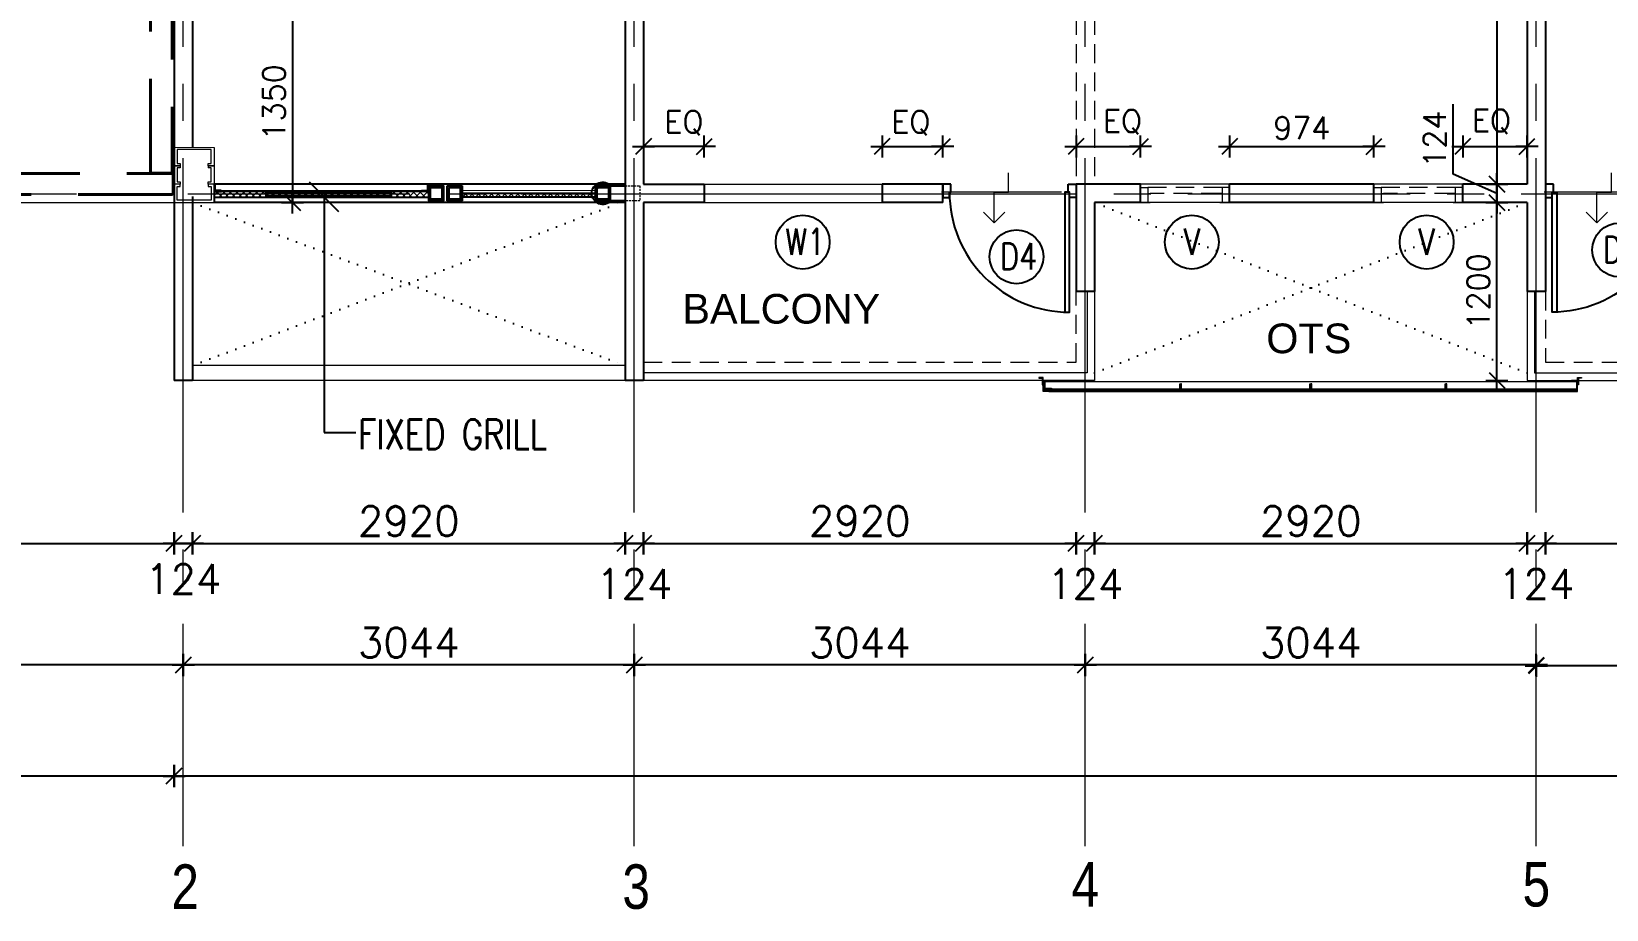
# Model space of a CAD drawing. Header units: inches. Extents: x -234845 to -176446, y -524542 to -442800.
# Drawn here: x -224215 to -213584, y -489251 to -483330 of the extents above; entities that cross this region are included whole.
import ezdxf
from ezdxf.enums import TextEntityAlignment as Align

# ---------------------------------------------------------------- set-up
doc = ezdxf.new("R2010")
doc.units = ezdxf.units.IN
doc.header["$MEASUREMENT"] = 0
doc.header["$PDMODE"] = 34
doc.header["$PDSIZE"] = -10
for name, pattern in [('CENTER2', [1.125, 0.75, -0.125, 0.125, -0.125]), ('DASHED', [19.05, 12.7, -6.35]), ('DOT2', [0.125, 0, -0.125]), ('HIDDEN', [0.375, 0.25, -0.125])]:
    doc.linetypes.add(name, pattern=pattern)
for name, color, linetype in [('2', 5, 'Continuous'), ('4', 4, 'Continuous'), ('ADOOR', 14, 'Continuous'), ('arrow', 23, 'Continuous'), ('COLUMN', 6, 'Continuous'), ('Dim dotted', 30, 'Continuous'), ('Dimension', 10, 'Continuous'), ('DOOR', 34, 'Continuous'), ('Fixed Grill', 187, 'Continuous'), ('GA', 4, 'Continuous'), ('GFRG PANELS', 4, 'Continuous'), ('GRID-TAGS', 31, 'Continuous'), ('light', 2, 'Continuous'), ('MISC', 2, 'Continuous'), ('rail', 11, 'Continuous'), ('steel column', 6, 'Continuous'), ('STEPS', 161, 'Continuous'), ('win tag', 144, 'Continuous')]:
    doc.layers.add(name, color=color, linetype=linetype)
for name, color, linetype, lineweight in [('DIM', 20, 'Continuous', 25), ('GNL', 9, 'Continuous', 9), ('Grid', 254, 'Continuous', 15), ('LS SCHEME', 1, 'Continuous', 30), ('TEXT', 32, 'Continuous', 18), ('win', 14, 'Continuous', 13)]:
    doc.layers.add(name, color=color, linetype=linetype, lineweight=lineweight)
doc.styles.add('ARIAL', font='arial.ttf')
doc.styles.add('RMTXT', font='romans.shx')
doc.styles.get("Standard").update_dxf_attribs({"font": 'arial.ttf'})
doc.styles.add('style1', font='romans.shx', dxfattribs={"width": 0.8})
doc.dimstyles.new('ELEV-DIM', dxfattribs={"dimtxt": 150, "dimasz": 1, "dimexe": 100, "dimexo": 150, "dimgap": 50, "dimtad": 1, "dimdec": 0, "dimzin": 0, "dimdsep": 46, "dimtxsty": 'RMTXT', "dimblk": 'ARH4', "dimcen": 0.09375, "dimdle": 100, "dimse1": 1, "dimse2": 1, "dimclrd": 256, "dimclre": 256, "dimclrt": 151, "dimadec": 0, "dimazin": 0, "dimtfac": 50, "dimtdec": 0, "dimtofl": 0, "dimtmove": 2, "dimatfit": 3, "dimldrblk": 'OBLIQUE', "dimfxl": 1, "dimtolj": 1, "dimtzin": 0, "dimlwd": -1, "dimlwe": -1, "dimarcsym": 0})
pattern_1 = [(45, (-19539.5675, 24951.4726), (-4.4194174, 4.4194174), [])]

# ---------------------------------------------------------------- blocks, each defined once
blk = doc.blocks.new('D1000')
at = {"layer": 'DOOR'}
for points in [[(0, 940), (0, 1000), (100, 1000), (100, 950), (60, 950), (60, 940)], [(0, 60), (0, 0), (100, 0), (100, 50), (60, 50), (60, 60)]]:
    blk.add_lwpolyline(points, close=True, dxfattribs=at)
blk.add_lwpolyline([(60, 950, -0.414214), (960, 50), (60, 50), (60, 85), (959, 85)], format="xyb", dxfattribs=at)
blk = doc.blocks.new('W')
at = {"layer": 'win'}
for p, q in [((600, 124), (-600, 124)), ((600, 59), (-600, 59)), ((600, 0), (-600, 0))]:
    blk.add_line(p, q, dxfattribs=at)
blk = doc.blocks.new('ARH4')
for p, q in [((0, -75), (0, 75)), ((-53.033, -53.033), (53.033, 53.033)), ((75, 0), (-75, 0))]:
    blk.add_line(p, q)
blk = doc.blocks.new('*D583')
at = {"layer": 'DEFPOINTS', "color": 0, "transparency": 16777216}
for p in [(-183410, -485733), (-223252, -488267), (-223252, -488351)]:
    blk.add_point(p, dxfattribs=at)
at = {"layer": 'Dimension', "transparency": 16777216}
blk.add_line((-183411, -488351), (-223251, -488351), dxfattribs=at)
at = {"layer": 'Dimension', "transparency": 16777216, "rotation": 180}
blk.add_blockref('ARH4', (-223252, -488351), dxfattribs=at)
at = {"layer": 'Dimension', "transparency": 16777216}
blk.add_blockref('ARH4', (-183410, -488351), dxfattribs=at)
at = {"layer": 'Dimension', "color": 151, "lineweight": 0, "transparency": 16777216, "insert": (-203331, -488201), "char_height": 200, "attachment_point": 5, "style": 'RMTXT'}
blk.add_mtext('\\A1;39842', dxfattribs=at)
blk = doc.blocks.new('_Oblique')
at = {"color": 0, "linetype": 'ByBlock', "lineweight": -2}
blk.add_line((-0.5, -0.5), (0.5, 0.5), dxfattribs=at)
blk = doc.blocks.new('*D594')
at = {"layer": 'DEFPOINTS', "color": 0, "transparency": 16777216}
for p in [(-211014, -484865), (-214058, -485878), (-214058, -487608)]:
    blk.add_point(p, dxfattribs=at)
at = {"layer": 'Dimension', "transparency": 16777216}
blk.add_line((-211015, -487608), (-214057, -487608), dxfattribs=at)
at = {"layer": 'Dimension', "transparency": 16777216, "rotation": 180}
blk.add_blockref('ARH4', (-214058, -487608), dxfattribs=at)
at = {"layer": 'Dimension', "transparency": 16777216}
blk.add_blockref('ARH4', (-211014, -487608), dxfattribs=at)
at = {"layer": 'Dimension', "color": 151, "lineweight": 0, "transparency": 16777216, "insert": (-212536, -487458), "char_height": 200, "attachment_point": 5, "style": 'RMTXT'}
blk.add_mtext('\\A1;3044', dxfattribs=at)
blk = doc.blocks.new('*D595')
at = {"layer": 'DEFPOINTS', "color": 0, "transparency": 16777216}
for p in [(-217102, -484749), (-214058, -484865), (-217102, -487602)]:
    blk.add_point(p, dxfattribs=at)
at = {"layer": 'Dimension', "transparency": 16777216}
blk.add_line((-214059, -487602), (-217101, -487602), dxfattribs=at)
at = {"layer": 'Dimension', "transparency": 16777216, "rotation": 180}
blk.add_blockref('ARH4', (-217102, -487602), dxfattribs=at)
at = {"layer": 'Dimension', "transparency": 16777216}
blk.add_blockref('ARH4', (-214058, -487602), dxfattribs=at)
at = {"layer": 'Dimension', "color": 151, "lineweight": 0, "transparency": 16777216, "insert": (-215580, -487452), "char_height": 200, "attachment_point": 5, "style": 'RMTXT'}
blk.add_mtext('\\A1;3044', dxfattribs=at)
blk = doc.blocks.new('*D596')
at = {"layer": 'DEFPOINTS', "color": 0, "transparency": 16777216}
for p in [(-217102, -484749), (-220146, -485756), (-220146, -487602)]:
    blk.add_point(p, dxfattribs=at)
at = {"layer": 'Dimension', "transparency": 16777216}
blk.add_line((-217103, -487602), (-220145, -487602), dxfattribs=at)
at = {"layer": 'Dimension', "transparency": 16777216, "rotation": 180}
blk.add_blockref('ARH4', (-220146, -487602), dxfattribs=at)
at = {"layer": 'Dimension', "transparency": 16777216}
blk.add_blockref('ARH4', (-217102, -487602), dxfattribs=at)
at = {"layer": 'Dimension', "color": 151, "lineweight": 0, "transparency": 16777216, "insert": (-218624, -487452), "char_height": 200, "attachment_point": 5, "style": 'RMTXT'}
blk.add_mtext('\\A1;3044', dxfattribs=at)
blk = doc.blocks.new('*D597')
at = {"layer": 'DEFPOINTS', "color": 0, "transparency": 16777216}
for p in [(-220146, -485756), (-223190, -486065), (-223190, -487602)]:
    blk.add_point(p, dxfattribs=at)
at = {"layer": 'Dimension', "transparency": 16777216}
blk.add_line((-220147, -487602), (-223189, -487602), dxfattribs=at)
at = {"layer": 'Dimension', "transparency": 16777216, "rotation": 180}
blk.add_blockref('ARH4', (-223190, -487602), dxfattribs=at)
at = {"layer": 'Dimension', "transparency": 16777216}
blk.add_blockref('ARH4', (-220146, -487602), dxfattribs=at)
at = {"layer": 'Dimension', "color": 151, "lineweight": 0, "transparency": 16777216, "insert": (-221668, -487452), "char_height": 200, "attachment_point": 5, "style": 'RMTXT'}
blk.add_mtext('\\A1;3044', dxfattribs=at)
blk = doc.blocks.new('A$C22EE04D7')
at = {"layer": 'ADOOR', "linetype": 'Continuous', "lineweight": 0, "ltscale": 10}
blk.add_line((600, 8), (4193, 8), dxfattribs=at)
blk.add_lwpolyline([(650, 58), (600, 58), (600, 8), (606, 8), (606, 52), (650, 52), (650, 58)], dxfattribs=at)
at = {"layer": 'Dimension', "color": 2, "lineweight": 0}
for points in [[(587, 30), (593, 30), (593, -20), (565, -20), (565, -14), (587, -14), (587, 30)], [(633, 75), (593, 75), (593, 0), (633, 0), (633, 7), (600, 7), (600, 68), (633, 68), (633, 75)], [(1516, 24), (1522, 24), (1522, 74), (1494, 74), (1494, 68), (1516, 68), (1516, 24)], [(1528, 24), (1522, 24), (1522, 74), (1550, 74), (1550, 68), (1528, 68), (1528, 24)], [(2394, 24), (2400, 24), (2400, 74), (2372, 74), (2372, 68), (2394, 68), (2394, 24)], [(2406, 24), (2400, 24), (2400, 74), (2428, 74), (2428, 68), (2406, 68), (2406, 24)], [(3306, 24), (3312, 24), (3312, 74), (3284, 74), (3284, 68), (3306, 68), (3306, 24)], [(3318, 24), (3312, 24), (3312, 74), (3340, 74), (3340, 68), (3318, 68), (3318, 24)], [(4160, 75), (4200, 75), (4200, 0), (4160, 0), (4160, 7), (4193, 7), (4193, 68), (4160, 68), (4160, 75)], [(4206, 30), (4200, 30), (4200, -20), (4228, -20), (4228, -14), (4206, -14), (4206, 30)]]:
    blk.add_lwpolyline(points, dxfattribs=at)
at = {"layer": 'Dimension', "lineweight": 0}
for points in [[(600, 58), (1516, 58), (1516, 68), (600, 68)], [(1528, 58), (2394, 58), (2394, 68), (1528, 68)], [(2406, 58), (3306, 58), (3306, 68), (2406, 68)], [(3318, 58), (4193, 58), (4193, 68), (3318, 68)]]:
    blk.add_lwpolyline(points, close=True, dxfattribs=at)
at = {"layer": 'MISC', "color": 8, "lineweight": 0}
blk.add_line((633, 75), (4162, 75), dxfattribs=at)
blk = doc.blocks.new('*D876')
at = {"layer": 'DEFPOINTS', "color": 0, "transparency": 16777216}
for p in [(-229486, -485683, 2), (-223252, -485683), (-223252, -486782)]:
    blk.add_point(p, dxfattribs=at)
at = {"layer": 'Dimension', "transparency": 16777216}
blk.add_line((-229485, -486782), (-223253, -486782), dxfattribs=at)
at = {"layer": 'Dimension', "transparency": 16777216, "rotation": 180}
blk.add_blockref('ARH4', (-229486, -486782), dxfattribs=at)
at = {"layer": 'Dimension', "transparency": 16777216}
blk.add_blockref('ARH4', (-223252, -486782), dxfattribs=at)
at = {"layer": 'Dimension', "color": 151, "lineweight": 0, "transparency": 16777216, "insert": (-226369, -486632), "char_height": 200, "attachment_point": 5, "style": 'RMTXT'}
blk.add_mtext('\\A1;6234', dxfattribs=at)
blk = doc.blocks.new('*D877')
at = {"layer": 'DEFPOINTS', "color": 0, "transparency": 16777216}
for p in [(-223252, -485670), (-223128, -485683), (-223128, -486782)]:
    blk.add_point(p, dxfattribs=at)
at = {"layer": 'Dimension', "transparency": 16777216}
blk.add_line((-223251, -486782), (-223129, -486782), dxfattribs=at)
at = {"layer": 'Dimension', "transparency": 16777216, "rotation": 180}
blk.add_blockref('ARH4', (-223252, -486782), dxfattribs=at)
at = {"layer": 'Dimension', "transparency": 16777216}
blk.add_blockref('ARH4', (-223128, -486782), dxfattribs=at)
at = {"layer": 'Dimension', "color": 151, "lineweight": 0, "transparency": 16777216, "insert": (-223190, -487023), "char_height": 200, "attachment_point": 5, "style": 'RMTXT'}
blk.add_mtext('\\A1;124', dxfattribs=at)
blk = doc.blocks.new('*D654')
at = {"layer": 'DEFPOINTS', "color": 0, "transparency": 16777216}
for p in [(-220208, -484471), (-220084, -484483), (-220084, -486782)]:
    blk.add_point(p, dxfattribs=at)
at = {"layer": 'Dimension', "transparency": 16777216}
blk.add_line((-220207, -486782), (-220085, -486782), dxfattribs=at)
at = {"layer": 'Dimension', "transparency": 16777216, "rotation": 180}
blk.add_blockref('ARH4', (-220208, -486782), dxfattribs=at)
at = {"layer": 'Dimension', "transparency": 16777216}
blk.add_blockref('ARH4', (-220084, -486782), dxfattribs=at)
at = {"layer": 'Dimension', "color": 151, "lineweight": 0, "transparency": 16777216, "insert": (-220146, -487055), "char_height": 200, "attachment_point": 5, "style": 'RMTXT'}
blk.add_mtext('\\A1;124', dxfattribs=at)
blk = doc.blocks.new('*D655')
at = {"layer": 'DEFPOINTS', "color": 0, "transparency": 16777216}
for p in [(-220084, -484483), (-217164, -484483), (-217164, -486782)]:
    blk.add_point(p, dxfattribs=at)
at = {"layer": 'Dimension', "transparency": 16777216}
blk.add_line((-220083, -486782), (-217165, -486782), dxfattribs=at)
at = {"layer": 'Dimension', "transparency": 16777216, "rotation": 180}
blk.add_blockref('ARH4', (-220084, -486782), dxfattribs=at)
at = {"layer": 'Dimension', "transparency": 16777216}
blk.add_blockref('ARH4', (-217164, -486782), dxfattribs=at)
at = {"layer": 'Dimension', "color": 151, "lineweight": 0, "transparency": 16777216, "insert": (-218624, -486632), "char_height": 200, "attachment_point": 5, "style": 'RMTXT'}
blk.add_mtext('\\A1;2920', dxfattribs=at)
blk = doc.blocks.new('*D656')
at = {"layer": 'DEFPOINTS', "color": 0, "transparency": 16777216}
for p in [(-217164, -484471), (-217040, -484483), (-217040, -486782)]:
    blk.add_point(p, dxfattribs=at)
at = {"layer": 'Dimension', "transparency": 16777216}
blk.add_line((-217163, -486782), (-217041, -486782), dxfattribs=at)
at = {"layer": 'Dimension', "transparency": 16777216, "rotation": 180}
blk.add_blockref('ARH4', (-217164, -486782), dxfattribs=at)
at = {"layer": 'Dimension', "transparency": 16777216}
blk.add_blockref('ARH4', (-217040, -486782), dxfattribs=at)
at = {"layer": 'Dimension', "color": 151, "lineweight": 0, "transparency": 16777216, "insert": (-217102, -487055), "char_height": 200, "attachment_point": 5, "style": 'RMTXT'}
blk.add_mtext('\\A1;124', dxfattribs=at)
blk = doc.blocks.new('*D657')
at = {"layer": 'DEFPOINTS', "color": 0, "transparency": 16777216}
for p in [(-217040, -484483), (-214120, -484483), (-214120, -486782)]:
    blk.add_point(p, dxfattribs=at)
at = {"layer": 'Dimension', "transparency": 16777216}
blk.add_line((-217039, -486782), (-214121, -486782), dxfattribs=at)
at = {"layer": 'Dimension', "transparency": 16777216, "rotation": 180}
blk.add_blockref('ARH4', (-217040, -486782), dxfattribs=at)
at = {"layer": 'Dimension', "transparency": 16777216}
blk.add_blockref('ARH4', (-214120, -486782), dxfattribs=at)
at = {"layer": 'Dimension', "color": 151, "lineweight": 0, "transparency": 16777216, "insert": (-215580, -486632), "char_height": 200, "attachment_point": 5, "style": 'RMTXT'}
blk.add_mtext('\\A1;2920', dxfattribs=at)
blk = doc.blocks.new('*D658')
at = {"layer": 'DEFPOINTS', "color": 0, "transparency": 16777216}
for p in [(-214120, -484471), (-213996, -484483), (-213996, -486782)]:
    blk.add_point(p, dxfattribs=at)
at = {"layer": 'Dimension', "transparency": 16777216}
blk.add_line((-214119, -486782), (-213997, -486782), dxfattribs=at)
at = {"layer": 'Dimension', "transparency": 16777216, "rotation": 180}
blk.add_blockref('ARH4', (-214120, -486782), dxfattribs=at)
at = {"layer": 'Dimension', "transparency": 16777216}
blk.add_blockref('ARH4', (-213996, -486782), dxfattribs=at)
at = {"layer": 'Dimension', "color": 151, "lineweight": 0, "transparency": 16777216, "insert": (-214058, -487055), "char_height": 200, "attachment_point": 5, "style": 'RMTXT'}
blk.add_mtext('\\A1;124', dxfattribs=at)
blk = doc.blocks.new('*D659')
at = {"layer": 'DEFPOINTS', "color": 0, "transparency": 16777216}
for p in [(-213996, -484483), (-211076, -484483), (-211076, -486782)]:
    blk.add_point(p, dxfattribs=at)
at = {"layer": 'Dimension', "transparency": 16777216}
blk.add_line((-213995, -486782), (-211077, -486782), dxfattribs=at)
at = {"layer": 'Dimension', "transparency": 16777216, "rotation": 180}
blk.add_blockref('ARH4', (-213996, -486782), dxfattribs=at)
at = {"layer": 'Dimension', "transparency": 16777216}
blk.add_blockref('ARH4', (-211076, -486782), dxfattribs=at)
at = {"layer": 'Dimension', "color": 151, "lineweight": 0, "transparency": 16777216, "insert": (-212536, -486632), "char_height": 200, "attachment_point": 5, "style": 'RMTXT'}
blk.add_mtext('\\A1;2920', dxfattribs=at)
blk = doc.blocks.new('V')
at = {"layer": 'win'}
for p, q in [((300, 124), (-300, 124)), ((-300, 100), (-250, 100)), ((-300, 100), (-250, 100)), ((-300, 0), (-300, 100)), ((-300, 0), (-235, 0)), ((-235, 0), (-300, 0)), ((-250, 100), (-250, 60)), ((-250, 60), (-235, 60)), ((-250, 60), (-250, 0)), ((235, 0), (-235, 0)), ((250, 60), (235, 60)), ((300, 0), (235, 0)), ((235, 0), (300, 0)), ((300, 100), (250, 100)), ((300, 100), (250, 100)), ((250, 100), (250, 60)), ((250, 60), (250, 0)), ((300, 0), (300, 100))]:
    blk.add_line(p, q, dxfattribs=at)
at = {"layer": 'win', "linetype": 'HIDDEN', "ltscale": 500}
for p, q in [((250, 100), (-250, 100)), ((235, 60), (-235, 60))]:
    blk.add_line(p, q, dxfattribs=at)
blk = doc.blocks.new('*D699')
at = {"layer": 'DEFPOINTS', "color": 0, "transparency": 16777216}
for p in [(-214120, -484105), (-214554, -484360), (-214120, -484360)]:
    blk.add_point(p, dxfattribs=at)
at = {"layer": 'Dim dotted', "transparency": 16777216}
blk.add_line((-214553, -484105), (-214121, -484105), dxfattribs=at)
at = {"layer": 'Dim dotted', "transparency": 16777216, "rotation": 180}
blk.add_blockref('ARH4', (-214554, -484105), dxfattribs=at)
at = {"layer": 'Dim dotted', "transparency": 16777216}
blk.add_blockref('ARH4', (-214120, -484105), dxfattribs=at)
at = {"layer": 'Dim dotted', "color": 151, "transparency": 16777216, "insert": (-214361, -483937), "char_height": 150, "attachment_point": 5, "style": 'RMTXT'}
blk.add_mtext('\\A1;EQ', dxfattribs=at)
blk = doc.blocks.new('*D700')
at = {"layer": 'DEFPOINTS', "color": 0, "transparency": 16777216}
for p in [(-216729, -484105), (-217164, -484348), (-216729, -484402)]:
    blk.add_point(p, dxfattribs=at)
at = {"layer": 'Dim dotted', "transparency": 16777216}
blk.add_line((-217163, -484105), (-216730, -484105), dxfattribs=at)
at = {"layer": 'Dim dotted', "transparency": 16777216, "rotation": 180}
blk.add_blockref('ARH4', (-217164, -484105), dxfattribs=at)
at = {"layer": 'Dim dotted', "transparency": 16777216}
blk.add_blockref('ARH4', (-216729, -484105), dxfattribs=at)
at = {"layer": 'Dim dotted', "color": 151, "transparency": 16777216, "insert": (-216851, -483940), "char_height": 150, "attachment_point": 5, "style": 'RMTXT'}
blk.add_mtext('\\A1;EQ', dxfattribs=at)
blk = doc.blocks.new('*D701')
at = {"layer": 'DEFPOINTS', "color": 0, "transparency": 16777216}
for p in [(-215154, -484105), (-216128, -484433), (-215154, -484453)]:
    blk.add_point(p, dxfattribs=at)
at = {"layer": 'Dim dotted', "transparency": 16777216}
blk.add_line((-216127, -484105), (-215155, -484105), dxfattribs=at)
at = {"layer": 'Dim dotted', "transparency": 16777216, "rotation": 180}
blk.add_blockref('ARH4', (-216128, -484105), dxfattribs=at)
at = {"layer": 'Dim dotted', "transparency": 16777216}
blk.add_blockref('ARH4', (-215154, -484105), dxfattribs=at)
at = {"layer": 'Dim dotted', "color": 151, "transparency": 16777216, "insert": (-215641, -483980), "char_height": 150, "attachment_point": 5, "style": 'RMTXT'}
blk.add_mtext('\\A1;974', dxfattribs=at)
blk = doc.blocks.new('*D704')
at = {"layer": 'DEFPOINTS', "color": 0, "transparency": 16777216}
for p in [(-218064, -484105), (-218474, -484360), (-218064, -484360)]:
    blk.add_point(p, dxfattribs=at)
at = {"layer": 'Dim dotted', "transparency": 16777216}
blk.add_line((-218473, -484105), (-218065, -484105), dxfattribs=at)
at = {"layer": 'Dim dotted', "transparency": 16777216, "rotation": 180}
blk.add_blockref('ARH4', (-218474, -484105), dxfattribs=at)
at = {"layer": 'Dim dotted', "transparency": 16777216}
blk.add_blockref('ARH4', (-218064, -484105), dxfattribs=at)
at = {"layer": 'Dim dotted', "color": 151, "transparency": 16777216, "insert": (-218280, -483946), "char_height": 150, "attachment_point": 5, "style": 'RMTXT'}
blk.add_mtext('\\A1;EQ', dxfattribs=at)
blk = doc.blocks.new('*D705')
at = {"layer": 'DEFPOINTS', "color": 0, "transparency": 16777216}
for p in [(-220084, -484105), (-220084, -484360), (-219674, -484360)]:
    blk.add_point(p, dxfattribs=at)
at = {"layer": 'Dim dotted', "transparency": 16777216}
blk.add_line((-219675, -484105), (-220083, -484105), dxfattribs=at)
at = {"layer": 'Dim dotted', "transparency": 16777216, "rotation": 180}
blk.add_blockref('ARH4', (-220084, -484105), dxfattribs=at)
at = {"layer": 'Dim dotted', "transparency": 16777216}
blk.add_blockref('ARH4', (-219674, -484105), dxfattribs=at)
at = {"layer": 'Dim dotted', "color": 151, "transparency": 16777216, "insert": (-219811, -483946), "char_height": 150, "attachment_point": 5, "style": 'RMTXT'}
blk.add_mtext('\\A1;EQ', dxfattribs=at)
blk = doc.blocks.new('*D739')
at = {"layer": 'DEFPOINTS', "color": 0, "transparency": 16777216}
for p in [(-223128, -484483), (-220208, -484483), (-220208, -486782)]:
    blk.add_point(p, dxfattribs=at)
at = {"layer": 'Dimension', "transparency": 16777216}
blk.add_line((-223127, -486782), (-220209, -486782), dxfattribs=at)
at = {"layer": 'Dimension', "transparency": 16777216, "rotation": 180}
blk.add_blockref('ARH4', (-223128, -486782), dxfattribs=at)
at = {"layer": 'Dimension', "transparency": 16777216}
blk.add_blockref('ARH4', (-220208, -486782), dxfattribs=at)
at = {"layer": 'Dimension', "color": 151, "lineweight": 0, "transparency": 16777216, "insert": (-221668, -486632), "char_height": 200, "attachment_point": 5, "style": 'RMTXT'}
blk.add_mtext('\\A1;2920', dxfattribs=at)
blk = doc.blocks.new('*D740')
at = {"layer": 'DEFPOINTS', "color": 0, "transparency": 16777216}
for p in [(-229424, -487253), (-223190, -487253), (-223190, -487602)]:
    blk.add_point(p, dxfattribs=at)
at = {"layer": 'Dimension', "transparency": 16777216}
for p, q in [((-229423, -487602), (-227304, -487602)), ((-223191, -487602), (-226499, -487602))]:
    blk.add_line(p, q, dxfattribs=at)
at = {"layer": 'Dimension', "transparency": 16777216, "rotation": 180}
blk.add_blockref('ARH4', (-229424, -487602), dxfattribs=at)
at = {"layer": 'Dimension', "transparency": 16777216}
blk.add_blockref('ARH4', (-223190, -487602), dxfattribs=at)
at = {"layer": 'Dimension', "color": 151, "lineweight": 0, "transparency": 16777216, "insert": (-226902, -487602), "char_height": 200, "attachment_point": 5, "style": 'RMTXT'}
blk.add_mtext('\\A1;6234', dxfattribs=at)
blk = doc.blocks.new('*D741')
at = {"layer": 'DEFPOINTS', "color": 0, "transparency": 16777216}
for p in [(-231886, -484564, 0), (-223252, -485672), (-231886, -488351)]:
    blk.add_point(p, dxfattribs=at)
at = {"layer": 'Dimension', "transparency": 16777216}
blk.add_line((-223253, -488351), (-231885, -488351), dxfattribs=at)
at = {"layer": 'Dimension', "transparency": 16777216, "rotation": 180}
blk.add_blockref('ARH4', (-231886, -488351), dxfattribs=at)
at = {"layer": 'Dimension', "transparency": 16777216}
blk.add_blockref('ARH4', (-223252, -488351), dxfattribs=at)
at = {"layer": 'Dimension', "color": 151, "lineweight": 0, "transparency": 16777216, "insert": (-227569, -488201), "char_height": 200, "attachment_point": 5, "style": 'RMTXT'}
blk.add_mtext('\\A1;8634', dxfattribs=at)
blk = doc.blocks.new('*D793')
at = {"layer": 'DEFPOINTS', "color": 0, "transparency": 16777216}
for p in [(-214324, -484483), (-214217, -484483), (-213851, -485683)]:
    blk.add_point(p, dxfattribs=at)
at = {"layer": 'Dim dotted', "transparency": 16777216}
blk.add_line((-214324, -485682), (-214324, -484484), dxfattribs=at)
for p, rotation in [((-214324, -484483), 90), ((-214324, -485683), 270)]:
    blk.add_blockref('ARH4', p, dxfattribs=dict(at, rotation=rotation))
at = {"layer": 'Dim dotted', "color": 151, "transparency": 16777216, "insert": (-214449, -485083), "char_height": 150, "attachment_point": 5, "rotation": 90, "style": 'RMTXT'}
blk.add_mtext('\\A1;1200', dxfattribs=at)
blk = doc.blocks.new('*D798')
at = {"layer": 'DEFPOINTS', "color": 0, "transparency": 16777216}
for p in [(-214214, -480939), (-214324, -484359), (-213649, -484359)]:
    blk.add_point(p, dxfattribs=at)
at = {"layer": 'Dim dotted', "transparency": 16777216}
blk.add_line((-214324, -480940), (-214324, -484358), dxfattribs=at)
for p, rotation in [((-214324, -480939), 90), ((-214324, -484359), 270)]:
    blk.add_blockref('ARH4', p, dxfattribs=dict(at, rotation=rotation))
at = {"layer": 'Dim dotted', "color": 151, "transparency": 16777216, "insert": (-214449, -482649), "char_height": 150, "attachment_point": 5, "rotation": 90, "style": 'RMTXT'}
blk.add_mtext('\\A1;3420', dxfattribs=at)
blk = doc.blocks.new('*D799')
at = {"layer": 'DEFPOINTS', "color": 0, "transparency": 16777216}
for p in [(-213798, -484359), (-214324, -484483), (-213798, -484483)]:
    blk.add_point(p, dxfattribs=at)
at = {"layer": 'Dim dotted', "transparency": 16777216}
for p, q in [((-214619, -484291), (-214619, -483820)), ((-214324, -484421), (-214619, -484291)), ((-214324, -484360), (-214324, -484482))]:
    blk.add_line(p, q, dxfattribs=at)
for p, rotation in [((-214324, -484359), 90), ((-214324, -484483), 270)]:
    blk.add_blockref('ARH4', p, dxfattribs=dict(at, rotation=rotation))
at = {"layer": 'Dim dotted', "color": 151, "transparency": 16777216, "insert": (-214744, -484056), "char_height": 150, "attachment_point": 5, "rotation": 90, "style": 'RMTXT'}
blk.add_mtext('\\A1;124', dxfattribs=at)
blk = doc.blocks.new('A$C31256860')
at = {"layer": 'TEXT'}
for p, q in [((129, 0), (0, 0)), ((129, -98), (129, 0)), ((337, -98), (129, -98)), ((337, -98), (264, -25)), ((337, -98), (264, -170))]:
    blk.add_line(p, q, dxfattribs=at)
blk = doc.blocks.new('A$C6D65351F')
at = {"layer": '4', "color": 251, "linetype": 'DASHED', "ltscale": 50}
for points in [[(6222, -8078), (6072, -8078), (6072, -12), (6222, -12)], [(6216, -8078), (6078, -8078), (6078, -12), (6216, -12)], [(200, -8078), (6222, -8078), (6222, -8228), (200, -8228)], [(200, -8084), (6222, -8084), (6222, -8222), (200, -8222)]]:
    blk.add_lwpolyline(points, close=True, dxfattribs=at)
at = {"layer": 'DIM', "color": 251, "linetype": 'DASHED', "ltscale": 50}
blk.add_line((200, -8078), (6234, -8078), dxfattribs=at)
blk = doc.blocks.new('*D823')
at = {"layer": 'DEFPOINTS', "color": 0, "transparency": 16777216}
for p in [(-222150, -483133), (-222453, -484483), (-222150, -484483)]:
    blk.add_point(p, dxfattribs=at)
at = {"layer": 'Dim dotted', "transparency": 16777216}
blk.add_line((-222453, -483134), (-222453, -484482), dxfattribs=at)
for p, rotation in [((-222453, -483133), 90), ((-222453, -484483), 270)]:
    blk.add_blockref('ARH4', p, dxfattribs=dict(at, rotation=rotation))
at = {"layer": 'Dim dotted', "color": 151, "transparency": 16777216, "insert": (-222578, -483808), "char_height": 150, "attachment_point": 5, "rotation": 90, "style": 'RMTXT'}
blk.add_mtext('\\A1;1350', dxfattribs=at)
blk = doc.blocks.new('A$C20D11493')
at = {"layer": 'Fixed Grill', "color": 2}
blk.add_lwpolyline([(0, 50), (0, 0), (-50, 0), (-50, 2, -0.414214), (-46, 6), (-8, 6, 0.414214), (-6, 8), (-6, 46, -0.414214), (-2, 50)], format="xyb", close=True, dxfattribs=at)
blk = doc.blocks.new('A$C3DAE4058')
at = {"layer": 'GNL'}
h = blk.add_hatch(dxfattribs=at)
h.set_pattern_fill('ANSI37', color=8, scale=500, style=0)
h.set_pattern_definition([(45, (3457.805, -43869.61), (-44.19417, 44.19417), []), (135, (3457.805, -43869.61), (-44.19417, -44.19417), [])])
h.paths.add_polyline_path([(-3348, -124), (-3348, -172), (-5148, -172), (-5148, -124)])
h = blk.add_hatch(dxfattribs=at)
h.set_pattern_fill('ANSI37', color=8, scale=500, style=0)
h.set_pattern_definition([(45, (-7423.48, -180), (-44.1942, 44.1942), []), (135, (-7423.48, -180), (-44.1942, -44.1942), [])])
h.paths.add_polyline_path([(0, -180), (0, -100), (-2324, -100), (-2324, -180)])
h.paths.add_polyline_path([(-2898, -100), (-2898, -180), (-2348, -180), (-2348, -100)])
at = {"layer": 'steel column', "lineweight": 0}
h = blk.add_hatch(dxfattribs=at)
h.set_pattern_fill('ANSI31', color=256, scale=50, style=0)
h.set_pattern_definition(pattern_1)
h.paths.add_polyline_path([(-2374, -100), (-2374, -180), (-2398, -180), (-2398, -100)])
h = blk.add_hatch(dxfattribs=at)
h.set_pattern_fill('ANSI31', color=256, scale=50, style=0)
h.set_pattern_definition(pattern_1)
h.paths.add_polyline_path([(-724, -100), (-724, -180), (-700, -180), (-700, -100)])
at = {"layer": '2', "color": 1}
for p, q in [((-5548, 0), (0, 0)), ((0, 0), (0, -248)), ((-5548, 0), (-5548, -24)), ((-5548, -224), (-5548, -248)), ((-5548, -248), (0, -248))]:
    blk.add_line(p, q, dxfattribs=at)
at = {"layer": '2', "color": 6}
for p, q in [((-3348, -124), (-5148, -124)), ((-3348, -172), (-5148, -172))]:
    blk.add_line(p, q, dxfattribs=at)
at = {"layer": 'Fixed Grill'}
for p, q in [((-2898, -100), (0, -100)), ((-2898, -180), (0, -180))]:
    blk.add_line(p, q, dxfattribs=at)
at = {"layer": 'Fixed Grill', "color": 250}
for p, q in [((-724, -120), (-2374, -120)), ((-724, -160), (-2374, -160))]:
    blk.add_line(p, q, dxfattribs=at)
at = {"layer": 'Fixed Grill', "color": 4, "const_width": 10}
for points in [[(-3348, -86), (-5148, -86)], [(-2898, -83), (0, -83)]]:
    blk.add_lwpolyline(points, dxfattribs=at)
at = {"layer": 'light', "color": 6}
blk.add_lwpolyline([(-5548, -224), (-5360, -224, 0.6885), (-5098, -124, 0.6885), (-5360, -24), (-5548, -24)], format="xyb", dxfattribs=at)
blk.add_circle((-5248, -124), 100, dxfattribs=at)
at = {"layer": 'LS SCHEME', "color": 3}
for points in [[(-5348, -24), (-5148, -24), (-5148, -224), (-5348, -224)], [(-5328, -44), (-5168, -44), (-5168, -204), (-5328, -204)], [(-3148, -24), (-3348, -24), (-3348, -224), (-3148, -224)], [(-3168, -44), (-3328, -44), (-3328, -204), (-3168, -204)], [(-2898, -24), (-3098, -24), (-3098, -224), (-2898, -224)], [(-2918, -44), (-3078, -44), (-3078, -204), (-2918, -204)]]:
    blk.add_lwpolyline(points, close=True, dxfattribs=at)
at = {"layer": 'steel column', "lineweight": 0}
for points in [[(-2374, -100), (-2374, -180), (-2398, -180), (-2398, -100)], [(-724, -100), (-724, -180), (-700, -180), (-700, -100)]]:
    blk.add_lwpolyline(points, close=True, dxfattribs=at)
at = {"layer": 'TEXT', "color": 9, "linetype": 'HIDDEN', "ltscale": 110}
blk.add_line((-5548, -24), (-5548, -224), dxfattribs=at)
blk.add_lwpolyline([(-5548, -24), (-5748, -24), (-5748, -224), (-5548, -224)], dxfattribs=at)
at = {"layer": 'Fixed Grill', "yscale": 2, "zscale": 2}
for p, xscale in [((-2898, -100), -2), ((0, -100), 2)]:
    blk.add_blockref('A$C20D11493', p, dxfattribs=dict(at, xscale=xscale))

msp = doc.modelspace()

# ---------------------------------------------------------------- linework, layer by layer
at = {"layer": 'ADOOR', "linetype": 'DASHED', "lineweight": 0, "ltscale": 10}
for p, q in [((-217164, -480938.6), (-217164, -484358.6)), ((-217040, -480938.6), (-217040, -484358.6))]:
    msp.add_line(p, q, dxfattribs=at)
at = {"layer": 'ADOOR', "lineweight": 0}
for p, q in [((-217263, -484412.6), (-218073, -484412.6)), ((-213195, -484412.6), (-214005, -484412.6)), ((-220208, -485582.6), (-223128, -485582.6)), ((-220208, -485682.6), (-223128, -485682.6))]:
    msp.add_line(p, q, dxfattribs=at)
at = {"layer": 'ADOOR', "linetype": 'DASHED', "lineweight": 0, "ltscale": 10}
for points in [[(-220084, -485558.6), (-220084, -485558.6), (-217164, -485558.6), (-217164, -485082.6)], [(-213996, -485083.5), (-213996, -485559.5), (-211076, -485559.5), (-211076, -485083.5)]]:
    msp.add_lwpolyline(points, dxfattribs=at)
at = {"layer": 'COLUMN', "lineweight": 0, "ltscale": 505}
for p, q in [((-223212, -484234.7), (-223212, -484249.7)), ((-223022, -484234.7), (-223022, -484249.7))]:
    msp.add_line(p, q, dxfattribs=at)
for points in [[(-223212, -484234.7), (-223252, -484234.6), (-223252, -484110.6), (-222982, -484110.7), (-222982, -484234.7), (-223022, -484234.7), (-223022, -484219.7), (-223002, -484219.7), (-223002, -484125.7), (-223232, -484125.6), (-223232, -484219.7), (-223212, -484219.7), (-223212, -484234.7)], [(-223212, -484358.7), (-223252, -484358.6), (-223252, -484234.6), (-223212, -484234.7)], [(-223212, -484249.7), (-223232, -484249.7), (-223232, -484343.7), (-223212, -484343.7), (-223212, -484358.7)], [(-223022, -484234.7), (-222982, -484234.7), (-222982, -484358.7), (-223022, -484358.7), (-223022, -484343.7), (-223002, -484343.7), (-223002, -484249.7), (-223022, -484249.7)], [(-223212, -484358.7), (-223252, -484358.6), (-223252, -484482.6), (-222982, -484482.7), (-222982, -484358.7), (-223022, -484358.7), (-223022, -484373.7), (-223002, -484373.7), (-223002, -484467.7), (-223232, -484467.6), (-223232, -484373.7), (-223212, -484373.7), (-223212, -484358.7)]]:
    msp.add_lwpolyline(points, dxfattribs=at)
at = {"layer": 'Dim dotted', "linetype": 'DOT2', "ltscale": 500}
for p, q in [((-223128, -485582.6), (-220208, -484470.7)), ((-223128, -484482.6), (-220208, -485582.6)), ((-214120, -485632.6), (-217040, -484482.6)), ((-217040, -485632.6), (-214120, -484482.6))]:
    msp.add_line(p, q, dxfattribs=at)
at = {"layer": 'GFRG PANELS'}
for p, q in [((-220208, -478124.6), (-220208, -485682.6)), ((-220084, -478248.6), (-220084, -484358.6)), ((-223252, -478496.6), (-223252, -485682.6)), ((-223128, -479996.6), (-223128, -484110.7)), ((-213996, -480131.2), (-213996, -485082.6)), ((-214120, -480938.6), (-214120, -484358.6)), ((-220084, -484358.6), (-219674, -484358.6)), ((-219674, -484358.6), (-219674, -484482.6)), ((-218474, -484358.6), (-218474, -484482.6)), ((-218064, -484358.6), (-218474, -484358.6)), ((-218064, -484482.6), (-218064, -484358.6)), ((-217164, -484358.6), (-217164, -485082.6)), ((-216729, -484358.6), (-217164, -484358.6)), ((-216729, -484482.6), (-216729, -484358.6)), ((-215154.5, -484358.6), (-216129, -484358.6)), ((-216129, -484482.6), (-216129, -484358.6)), ((-215154.5, -484482.6), (-215154.5, -484358.6)), ((-214120, -484358.6), (-214554.5, -484358.6)), ((-214554.5, -484482.6), (-214554.5, -484358.6)), ((-223128, -484442.6), (-223128, -485682.6)), ((-220084, -484482.6), (-220084, -485682.6)), ((-219674, -484482.6), (-220084, -484482.6)), ((-218064, -484482.6), (-218474, -484482.6)), ((-217040, -484482.6), (-217040, -485082.6)), ((-216729, -484482.6), (-217040, -484482.6)), ((-215154.5, -484482.6), (-216129, -484482.6)), ((-214120, -484482.6), (-214554.5, -484482.6)), ((-214120, -484482.6), (-214120, -485082.6)), ((-217040, -485082.6), (-217164, -485082.6)), ((-213996, -485082.6), (-214120, -485082.6)), ((-223128, -485682.6), (-223252, -485682.6)), ((-220084, -485682.6), (-220208, -485682.6))]:
    msp.add_line(p, q, dxfattribs=at)
at = {"layer": 'Grid', "linetype": 'CENTER2', "lineweight": 5, "ltscale": 2000}
for p, q in [((-223190, -485682.6), (-223190, -465709.6)), ((-220146, -485682.6), (-220146, -465709.6)), ((-217102, -485682.6), (-217102, -465709.6)), ((-214058, -485682.6), (-214058, -465709.6)), ((-183410, -484420.6), (-233183.4, -484429.1)), ((-223190, -488823.8), (-223190, -485682.6)), ((-220146, -488823.8), (-220146, -485682.6)), ((-217102, -488823.8), (-217102, -485682.6)), ((-214058, -488823.8), (-214058, -485682.6))]:
    msp.add_line(p, q, dxfattribs=at)
at = {"layer": 'rail', "lineweight": 5, "ltscale": 100}
for p, q in [((-217090, -485082.6), (-217090, -485632.6)), ((-217040, -485082.6), (-217040, -485682.6)), ((-214120, -485082.6), (-214120, -485682.6)), ((-214070, -485082.6), (-214070, -485632.6)), ((-217040, -485682.6), (-220208, -485682.6)), ((-217090, -485632.6), (-220084, -485632.6)), ((-214120, -485682.6), (-207908, -485682.6)), ((-214070, -485632.6), (-211039, -485632.6))]:
    msp.add_line(p, q, dxfattribs=at)
at = {"layer": 'STEPS', "lineweight": 5, "ltscale": 100}
msp.add_line((-229486, -484482.6), (-223252, -484482.6), dxfattribs=at)
at = {"layer": 'STEPS', "linetype": 'HIDDEN', "lineweight": 5, "ltscale": 500}
msp.add_line((-223252, -485682.6), (-223252, -484482.6), dxfattribs=at)
at = {"layer": 'win tag'}
for centre in [(-219009.2, -484749.7), (-216383, -484749.7), (-214797.9, -484749.7), (-213498.3, -484802.9), (-217566.3, -484848.7)]:
    msp.add_circle(centre, 181.8, dxfattribs=at)

# ---------------------------------------------------------------- block references
at = {"xscale": -0.5, "yscale": 0.5, "zscale": 0.5}
msp.add_blockref('A$C3DAE4058', (-222982, -484358.7), dxfattribs=at)
at = {"layer": 'ADOOR', "color": 6, "ltscale": 1000, "yscale": 0.9000000000000007, "zscale": 0.9000000000000007}
for p, xscale, rotation in [((-217164, -484358.6), -0.9000000000000007, 90), ((-213996, -484358.6), 0.9000000000000007, 270)]:
    msp.add_blockref('D1000', p, dxfattribs=dict(at, xscale=xscale, rotation=rotation))
at = {"layer": 'DIM'}
msp.add_blockref('A$C6D65351F', (-229485.9, -476204.6, 0), dxfattribs=at)
at = {"layer": 'DIM', "rotation": 270}
for p in [(-217619.2, -484283.3), (-213551.2, -484283.3)]:
    msp.add_blockref('A$C31256860', p, dxfattribs=at)
at = {"layer": 'GA', "lineweight": 0, "xscale": -1, "rotation": 180}
msp.add_blockref('A$C22EE04D7', (-217980, -485682.6), dxfattribs=at)
at = {"layer": 'win', "lineweight": 0, "xscale": -1}
msp.add_blockref('W', (-219074, -484482.6), dxfattribs=at)
at = {"layer": 'win', "lineweight": 0, "zscale": 0.5}
for p in [(-216429, -484482.6), (-214854.5, -484482.6)]:
    msp.add_blockref('V', p, dxfattribs=at)

# ---------------------------------------------------------------- texts
at = {"layer": 'GRID-TAGS', "style": 'ARIAL', "width": 0.8}
for tag, p in [('2', (-223177.4, -489096.9)), ('3', (-220133.4, -489096.9)), ('4', (-217101.6, -489081.1)), ('5', (-214057.6, -489081.1))]:
    msp.add_attdef(tag, text='', height=300, dxfattribs=at).set_placement(p, align=Align.MIDDLE_CENTER)
at = {"layer": 'TEXT'}
for s, p in [('BALCONY', (-219821.4, -485299.6)), ('OTS', (-215880.4, -485499.1))]:
    msp.add_text(s, height=200, dxfattribs=at).set_placement(p)
at = {"layer": 'TEXT', "style": 'style1', "width": 0.8}
msp.add_text('FIXED GRILL', height=200, dxfattribs=at).set_placement((-222010, -486145.5))
at = {"layer": 'win tag', "style": 'style1', "width": 0.8}
for s, p in [('W1', (-219127.3, -484836.3)), ('V', (-216438.5, -484836.3)), ('V', (-214853.5, -484836.3)), ('D4', (-213609.6, -484889.5)), ('D4', (-217677.6, -484935.3))]:
    msp.add_text(s, height=178.5, dxfattribs=at).set_placement(p)

# ---------------------------------------------------------------- dimensions: what is measured, and where the dimension line sits
at = {"layer": 'Dim dotted'}
for base, p1, p2, angle, picture, middle in [((-214324.4, -484358.6), (-214214.3, -480938.6), (-213648.7, -484358.6), 90, '*D798', (-214449.4, -482648.6)), ((-222453.1, -484482.7), (-222149.7, -483132.7), (-222149.7, -484482.7), 270, '*D823', (-222578.1, -483807.7)), ((-214324.4, -484482.6), (-213850.9, -485682.6), (-214216.5, -484482.6), 90, '*D793', (-214449.4, -485082.6))]:
    dim = msp.add_linear_dim(base=base, p1=p1, p2=p2, angle=angle, dimstyle='ELEV-DIM', override={"dimfxl": 50, "dimfxlon": 1}, dxfattribs=at)
    dim.commit()
    dim.dimension.update_dxf_attribs({"geometry": picture, "text_midpoint": middle})
for base, p1, p2, picture, middle in [((-220084, -484105.3), (-219674, -484359.5), (-220084, -484359.5), '*D705', (-219810.7, -483946.2)), ((-218064, -484105.3), (-218474, -484359.5), (-218064, -484359.5), '*D704', (-218280, -483946))]:
    dim = msp.add_linear_dim(base=base, p1=p1, p2=p2, angle=180, text='EQ', dimstyle='ELEV-DIM', override={"dimfxl": 50, "dimfxlon": 1}, dxfattribs=at)
    dim.commit()
    dim.dimension.update_dxf_attribs({"geometry": picture, "text_midpoint": middle, "dimtype": 160})
for base, p1, p2, picture, middle in [((-216729, -484105.3), (-217164, -484347.7), (-216729, -484402.3), '*D700', (-216851.1, -483939.9)), ((-214120, -484105.3), (-214554.5, -484359.5), (-214120, -484359.5), '*D699', (-214360.9, -483937.1))]:
    dim = msp.add_linear_dim(base=base, p1=p1, p2=p2, text='EQ', dimstyle='ELEV-DIM', override={"dimfxl": 50, "dimfxlon": 1}, dxfattribs=at)
    dim.commit()
    dim.dimension.update_dxf_attribs({"geometry": picture, "text_midpoint": middle, "dimtype": 160})
dim = msp.add_linear_dim(base=(-215154.4886982, -484105.3191541), p1=(-216127.9886982, -484432.6488275), p2=(-215154.4886982, -484453.2118906), dimstyle='ELEV-DIM', override={"dimfxl": 50, "dimfxlon": 1}, dxfattribs=at)
dim.commit()
dim.dimension.update_dxf_attribs({"geometry": '*D701', "text_midpoint": (-215641.2386982, -483980.3191541)})
dim = msp.add_linear_dim(base=(-214324.4, -484482.6), p1=(-213798.3, -484358.6), p2=(-213798.3, -484482.6), angle=90, dimstyle='ELEV-DIM', override={"dimtmove": 1, "dimfxl": 50, "dimfxlon": 1}, dxfattribs=at)
dim.commit()
dim.dimension.update_dxf_attribs({"geometry": '*D799', "text_midpoint": (-214618.7, -484241.4), "dimtype": 160})
at = {"layer": 'Dimension', "lineweight": 0}
for base, p1, p2, picture, middle in [((-220208, -486782.2), (-223128, -484482.6), (-220208, -484482.6), '*D739', (-221668, -486632.2)), ((-217164, -486782.2), (-220084, -484482.6), (-217164, -484482.6), '*D655', (-218624, -486632.2)), ((-214120, -486782.2), (-217040, -484482.6), (-214120, -484482.6), '*D657', (-215580, -486632.2)), ((-211076, -486782.2), (-213996, -484482.6), (-211076, -484482.6), '*D659', (-212536, -486632.2)), ((-231886.3, -488350.8), (-223252, -485672.1), (-231886.3, -484564.5, 0), '*D741', (-227569.1, -488200.8)), ((-223252, -486782.2), (-229486, -485683, 1.7), (-223252, -485682.6), '*D876', (-226369, -486632.2))]:
    dim = msp.add_linear_dim(base=base, p1=p1, p2=p2, dimstyle='ELEV-DIM', override={"dimtxt": 200}, dxfattribs=at)
    dim.commit()
    dim.dimension.update_dxf_attribs({"geometry": picture, "text_midpoint": middle})
for base, p1, p2, picture, middle in [((-220084, -486782.2), (-220208, -484470.7), (-220084, -484482.6), '*D654', (-220146, -487054.5)), ((-217040, -486782.2), (-217164, -484470.7), (-217040, -484482.6), '*D656', (-217102, -487054.5)), ((-213996, -486782.2), (-214120, -484470.7), (-213996, -484482.6), '*D658', (-214058, -487054.5)), ((-223128, -486782.2), (-223252, -485669.6), (-223128, -485682.6), '*D877', (-223190, -487023.4)), ((-223190, -487602.3), (-229424, -487253.2), (-223190, -487253.2), '*D740', (-226901.9, -487602.3))]:
    dim = msp.add_linear_dim(base=base, p1=p1, p2=p2, dimstyle='ELEV-DIM', override={"dimtxt": 200}, dxfattribs=at)
    dim.commit()
    dim.dimension.update_dxf_attribs({"geometry": picture, "text_midpoint": middle, "dimtype": 160})
for base, p1, p2, picture, middle in [((-220146, -487602.3), (-217102, -484749.3), (-220146, -485756.5), '*D596', (-218624, -487452.3)), ((-217102, -487602.3), (-214058, -484864.7), (-217102, -484749.3), '*D595', (-215580, -487452.3)), ((-214058, -487608.1), (-211014, -484864.7), (-214058, -485877.7), '*D594', (-212536, -487458.1)), ((-223252, -488350.8), (-183410, -485732.6), (-223252, -488267.1), '*D583', (-203331, -488200.8)), ((-223190, -487602.3), (-220146, -485756.5), (-223190, -486064.8), '*D597', (-221668, -487452.3))]:
    dim = msp.add_linear_dim(base=base, p1=p1, p2=p2, angle=180, dimstyle='ELEV-DIM', override={"dimtxt": 200}, dxfattribs=at)
    dim.commit()
    dim.dimension.update_dxf_attribs({"geometry": picture, "text_midpoint": middle})

# ---------------------------------------------------------------- leaders
at = {"layer": 'arrow'}
msp.add_leader([(-222239.2, -484445.7), (-222239.2, -486035), (-222026.2, -486035)], dimstyle='ELEV-DIM', override={"dimasz": 200, "dimtad": 0}, dxfattribs=at)

doc.saveas('drawing.dxf')
